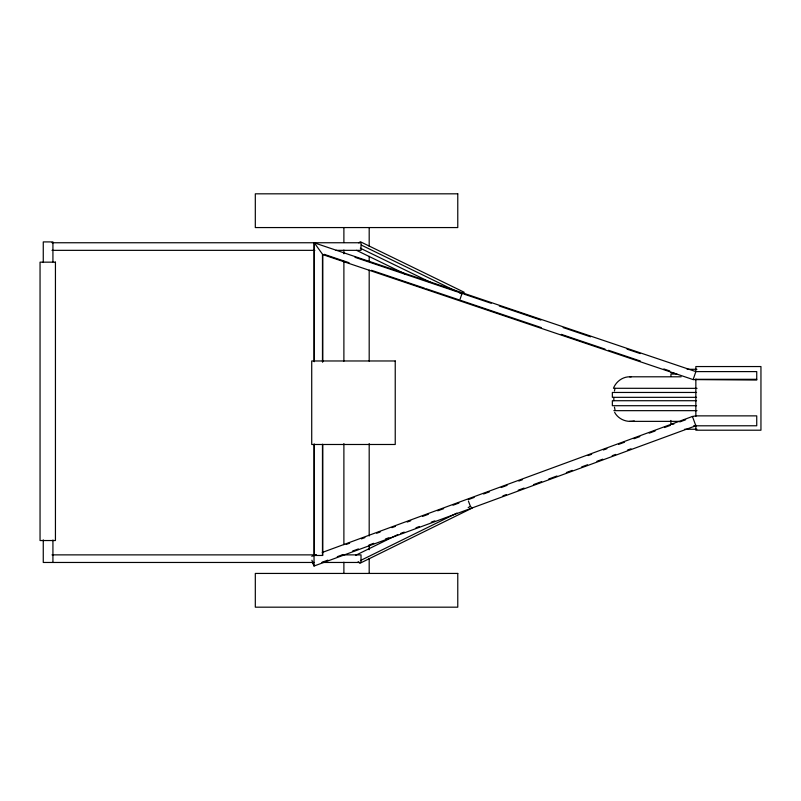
<?xml version="1.0" encoding="UTF-8"?>
<svg xmlns="http://www.w3.org/2000/svg" width="801" height="801" viewBox="0 0 801 801"><rect width="100%" height="100%" fill="white"/><g stroke="black" fill="none" stroke-linecap="round" stroke-linejoin="round"><path stroke-width="1.2" d="M613.826 397.326L613.826 400.72M614.467 390.998L614.988 388.345M322.473 361.902L322.473 254.498L693.145 379.594L695.849 371.604L695.849 366.548L760.95 366.548L760.95 430.207L695.849 430.207L695.849 425.211M460.104 299.063L461.867 293.997L464.18 292.245L360.36 241.742L358.818 242.903M355.724 555.273L397.787 534.577M360.39 560.57L456.96 513.061M468.185 507.534L470.437 506.432L472.22 508.044L359.919 563.293L358.137 561.681M311.759 556.305L316.385 554.612M322.242 552.46L692.434 416.47L695.849 415.869L756.735 415.869L756.735 425.772L693.676 425.812M346.122 544.48L349.647 543.188M361.401 538.873L364.926 537.581M376.67 533.266L380.195 531.964M391.939 527.649L395.464 526.357M407.218 522.042L410.743 520.75M422.487 516.435L428.365 514.272M437.757 510.818L443.634 508.665M453.036 505.211L458.903 503.058M468.305 499.604L474.182 497.441M483.574 493.987L489.451 491.834M501.196 487.519L507.073 485.356M518.818 481.041L522.342 479.749M588.134 455.579L591.659 454.287M603.403 449.972L606.928 448.68M618.672 444.365L624.55 442.202M633.951 438.748L639.819 436.595M649.221 433.141L655.098 430.988M664.49 427.534L670.367 425.371M679.769 421.927L685.636 419.764M322.002 562.302L327.879 560.139M337.271 556.695L343.148 554.532M352.55 551.078L358.417 548.925M370.172 544.61L373.697 543.308M385.441 538.993L388.966 537.701M400.71 533.386L404.235 532.094M415.989 527.779L419.514 526.477M431.258 522.162L434.783 520.87M502.918 495.839L506.442 494.547M518.197 490.232L524.064 488.069M533.466 484.625L541.686 481.601M548.735 479.008L556.965 475.994M566.357 472.54L572.234 470.377M581.636 466.933L587.503 464.77M596.905 461.316L602.783 459.163M612.174 455.709L615.699 454.417M627.453 450.102L630.978 448.8M311.899 560.209L314.042 566.027L695.849 425.772L692.434 416.47M634.282 420.915C626.722 422.738 618.322 419.243 614.617 412.325M681.14 376.8L629.606 376.8C622.477 376.77 615.969 381.727 613.446 388.285L697.04 388.345M51.995 242.753L361.021 242.753L361.021 250.343L336.06 250.343M51.995 250.343L314.843 250.343M687.138 369.291L696.93 369.291M670.978 372.715L673.801 372.715M676.885 374.057L670.938 374.057L670.938 376.44M695.849 379.304L756.735 379.304M696.57 392.46L612.354 392.46L612.354 397.326L696.57 397.326M696.57 400.72L612.354 400.72L612.354 405.707L696.57 405.707M613.816 410.663L696.99 410.663M629.606 421.366L678.717 421.366M673.891 424.109L670.888 424.109L670.888 420.455M684.645 429.246L696.93 429.246M51.995 554.873L314.843 554.873M342.297 554.873L361.021 554.873L361.021 562.462L322.252 562.462M314.042 555.473L322.753 555.473L322.753 444.365M314.102 562.462L43.264 562.462L43.264 539.884M629.606 376.8L631.168 376.85M693.145 379.594L756.735 380.044L756.735 371.604L695.849 371.604L314.042 242.753L314.042 361.581M354.983 257.321L461.646 293.316M463.809 294.047L491.213 303.299M499.293 306.022L540.885 320.06M563.163 327.579L590.547 336.82M627.033 349.126L640.219 353.581M324.155 254.317L349.096 262.738M371.464 270.287L424.44 288.16M425.932 288.67L541.236 327.579M561.311 334.357L604.995 349.096M608.54 350.297L640.42 361.051M663.809 368.951L669.726 370.943M361.401 245.116L456.28 291.284M459.634 292.906L461.867 293.997M360.3 248.18L430.628 282.393M356.545 250.343L405.837 274.332M468.415 501.096L470.437 506.432M312.47 561.761L313.782 565.326M614.467 407.168L614.988 409.822M695.849 378.993L695.849 416.47M369.191 227.564L369.191 246.297M369.191 256.29L369.191 261.276M369.191 270.017L369.191 361.171M369.191 443.574L369.191 535.969M369.191 544.71L369.191 549.706M369.191 558.447L369.191 573.436M343.889 227.564L343.889 242.553M343.889 250.042L343.889 253.787M343.889 261.276L343.889 361.171M343.889 443.574L343.889 544.71M343.889 562.192L343.889 573.436M322.753 361.962L322.753 254.598L314.322 242.853L314.322 361.641M322.473 444.325L322.473 555.473M314.322 444.175L314.322 555.473M314.042 444.144L314.042 566.027M52.926 261.867L52.926 241.912L43.264 241.912L43.264 262.528M52.926 540.014L52.926 562.462M457.772 193.822L255.309 193.822L255.309 227.564L457.772 227.564L457.772 193.822M55.439 262.157L40.05 262.157L40.05 540.535L55.439 540.535L55.439 262.157M395.233 360.971L311.719 360.971L311.719 444.485L395.233 444.485L395.233 360.971M457.772 573.436L255.309 573.436L255.309 607.178L457.772 607.178L457.772 573.436"/></g></svg>
